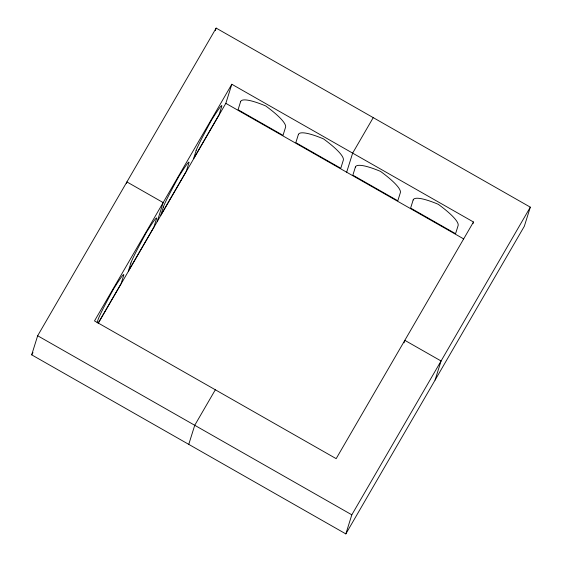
<?xml version="1.0" encoding="UTF-8"?>
<svg xmlns="http://www.w3.org/2000/svg" width="562" height="562" viewBox="0 0 562 562"><rect width="100%" height="100%" fill="white"/><g stroke="black" fill="none" stroke-linecap="round" stroke-linejoin="round"><path stroke-width="0.84" d="M31.683 354.84L37.661 335.753L216.159 28.1L530.317 207.16L524.339 226.247L345.841 533.9L31.683 354.84L32.996 352.571M126.394 183.584L126.914 181.926L163.163 202.587L157.177 221.674M97.128 322.63L98.076 319.609A55.947 2.29 -60.3 0 1 113.51 289.086A55.947 2.29 -60.3 0 1 123.612 275.591L121.09 283.648L98.188 323.115M215.379 30.587L216.159 28.1M98.21 323.319L225.833 103.345L231.818 84.258L473.478 221.997L472.958 223.655M188.762 444.373L194.74 425.279L215.337 389.782M346.663 172.218L352.648 153.124L373.238 117.627M404.043 342.813L404.823 340.326L441.072 360.987L435.086 380.074M345.841 533.9L351.819 514.813L530.317 207.16M231.818 84.258L94.507 320.916L336.167 458.655L473.478 221.997M225.833 103.345L463.692 238.92M37.661 335.753L351.819 514.813M130.89 263.044L128.361 271.109L153.904 227.09L156.433 219.025A55.947 2.29 -60.3 0 0 146.331 232.52A55.947 2.29 -60.3 0 0 130.89 263.044M163.296 207.195L160.767 215.26L186.31 171.241L188.832 163.177A55.947 2.29 -60.3 0 0 178.73 176.672A55.947 2.29 -60.3 0 0 163.296 207.195M196.11 150.637L193.588 158.695L219.124 114.676L221.653 106.618A55.947 2.29 -60.3 0 0 211.551 120.113A55.947 2.29 -60.3 0 0 196.11 150.637M240.599 101.673L238.07 109.73L283.023 135.351L285.545 127.286A55.947 10.327 30.1 0 0 265.742 105.965A55.947 10.327 30.1 0 0 240.599 101.673M298.359 134.592L295.83 142.65L340.776 168.27L343.305 160.205A55.947 10.327 30.1 0 0 323.501 138.884A55.947 10.327 30.1 0 0 298.359 134.592M355.388 167.097L352.859 175.154L397.812 200.775L400.341 192.717A55.947 10.327 30.1 0 0 380.53 171.389A55.947 10.327 30.1 0 0 355.388 167.097M413.147 200.016L410.618 208.073L455.564 233.694L458.093 225.636A55.947 10.327 30.1 0 0 438.29 204.308A55.947 10.327 30.1 0 0 413.147 200.016"/></g></svg>
